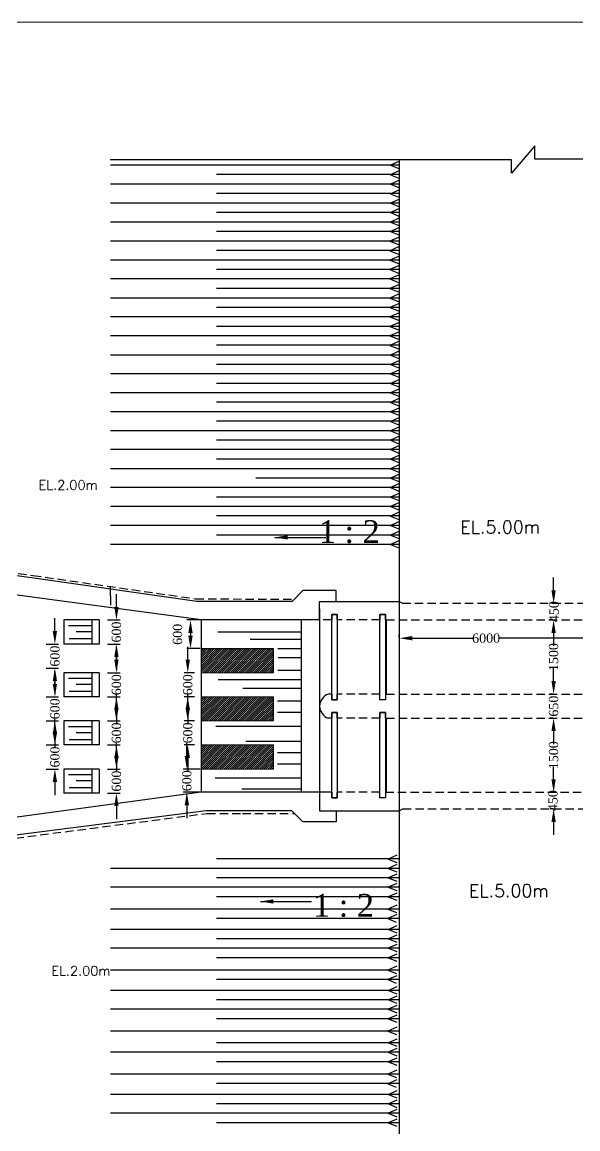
# Model space of a CAD drawing. Extents: x -545075 to 1728153, y -708141 to -305611.
# Drawn here: x 4635 to 19634, y -632151 to -602284 of the extents above; entities that cross this region are included whole.
import ezdxf

# ---------------------------------------------------------------- set-up
doc = ezdxf.new("R2010")
doc.units = 0
doc.header["$MEASUREMENT"] = 0
doc.linetypes.add('DASHED', pattern=[0.75, 0.5, -0.25])
doc.layers.get('0').update_dxf_attribs({"linetype": 'CONTINUOUS'})
doc.layers.get('DEFPOINTS').update_dxf_attribs({"linetype": 'CONTINUOUS'})
for name, color, linetype in [('LINE', 7, 'CONTINUOUS'), ('SLOPEEARTH', 3, 'CONTINUOUS'), ('TEXT', 7, 'CONTINUOUS')]:
    doc.layers.add(name, color=color, linetype=linetype)
doc.styles.add('BIG', font='ROMANT.SHX')
doc.styles.get("Standard").update_dxf_attribs({"font": 'times.ttf', "height": 250})
doc.dimstyles.new('3', dxfattribs={"dimtxt": 225, "dimasz": 350, "dimexe": 100, "dimexo": 25, "dimgap": 9, "dimtad": 0, "dimdec": 0, "dimzin": 0, "dimdsep": 46, "dimtxsty": 'Standard', "dimcen": 0, "dimclrt": 256, "dimadec": 0, "dimazin": 0, "dimtfac": 1, "dimtdec": 0, "dimtofl": 0, "dimtmove": 2, "dimatfit": 3, "dimfxl": 1, "dimtolj": 1, "dimtzin": 0, "dimarcsym": 0})

# ---------------------------------------------------------------- blocks, each defined once
blk = doc.blocks.new('*D674')
at = {"layer": 'DEFPOINTS', "color": 0, "linetype": 'ByBlock', "lineweight": -2}
for p in [(18979, -618418), (18979, -620418), (18979, -620418)]:
    blk.add_point(p, dxfattribs=at)
at = {"layer": 'LINE', "color": 0, "linetype": 'ByBlock', "lineweight": -2}
for p, q in [((18954, -618418), (18879, -618418)), ((18979, -618768), (18979, -619068)), ((18979, -620068), (18979, -619768)), ((18954, -620418), (18879, -620418))]:
    blk.add_line(p, q, dxfattribs=at)
for points in [[(18921, -618768), (19037, -618768), (18979, -618418)], [(18921, -620068), (19037, -620068), (18979, -620418)]]:
    blk.add_solid(points, dxfattribs=at)
at = {"layer": 'LINE', "linetype": 'ByBlock', "lineweight": -2, "insert": (18979, -619418), "char_height": 250, "attachment_point": 5, "rotation": 90}
blk.add_mtext('\\A1;1500', dxfattribs=at)
blk = doc.blocks.new('*D675')
at = {"layer": 'DEFPOINTS', "color": 0, "linetype": 'ByBlock', "lineweight": -2}
for p in [(18979, -620418), (18979, -621068), (18979, -621068)]:
    blk.add_point(p, dxfattribs=at)
at = {"layer": 'LINE', "color": 0, "linetype": 'ByBlock', "lineweight": -2}
for p, q in [((18979, -620068), (18979, -619718)), ((18954, -620418), (18879, -620418)), ((18954, -621068), (18879, -621068)), ((18979, -621418), (18979, -621768))]:
    blk.add_line(p, q, dxfattribs=at)
for points in [[(18921, -620068), (19037, -620068), (18979, -620418)], [(18921, -621418), (19037, -621418), (18979, -621068)]]:
    blk.add_solid(points, dxfattribs=at)
at = {"layer": 'LINE', "linetype": 'ByBlock', "lineweight": -2, "insert": (18979, -620743), "char_height": 250, "attachment_point": 5, "rotation": 90}
blk.add_mtext('\\A1;650', dxfattribs=at)
blk = doc.blocks.new('*D676')
at = {"layer": 'DEFPOINTS', "color": 0, "linetype": 'ByBlock', "lineweight": -2}
for p in [(18979, -621068), (18979, -623068), (18979, -623068)]:
    blk.add_point(p, dxfattribs=at)
at = {"layer": 'LINE', "color": 0, "linetype": 'ByBlock', "lineweight": -2}
for p, q in [((18954, -621068), (18879, -621068)), ((18979, -621418), (18979, -621718)), ((18979, -622718), (18979, -622418)), ((18954, -623068), (18879, -623068))]:
    blk.add_line(p, q, dxfattribs=at)
for points in [[(18921, -621418), (19037, -621418), (18979, -621068)], [(18921, -622718), (19037, -622718), (18979, -623068)]]:
    blk.add_solid(points, dxfattribs=at)
at = {"layer": 'LINE', "linetype": 'ByBlock', "lineweight": -2, "insert": (18979, -622068), "char_height": 250, "attachment_point": 5, "rotation": 90}
blk.add_mtext('\\A1;1500', dxfattribs=at)
blk = doc.blocks.new('*D677')
at = {"layer": 'DEFPOINTS', "color": 0, "linetype": 'ByBlock', "lineweight": -2}
for p in [(18979, -623068), (18979, -623518), (18979, -623518)]:
    blk.add_point(p, dxfattribs=at)
at = {"layer": 'LINE', "color": 0, "linetype": 'ByBlock', "lineweight": -2}
for p, q in [((18979, -622718), (18979, -622368)), ((18954, -623068), (18879, -623068)), ((18954, -623518), (18879, -623518)), ((18979, -623868), (18979, -624218))]:
    blk.add_line(p, q, dxfattribs=at)
for points in [[(18921, -622718), (19037, -622718), (18979, -623068)], [(18921, -623868), (19037, -623868), (18979, -623518)]]:
    blk.add_solid(points, dxfattribs=at)
at = {"layer": 'LINE', "linetype": 'ByBlock', "lineweight": -2, "insert": (18961, -623293), "char_height": 250, "attachment_point": 5, "rotation": 90}
blk.add_mtext('\\A1;450', dxfattribs=at)
blk = doc.blocks.new('*D678')
at = {"layer": 'DEFPOINTS', "color": 0, "linetype": 'ByBlock', "lineweight": -2}
for p in [(18979, -617968), (18979, -618418), (18979, -618418)]:
    blk.add_point(p, dxfattribs=at)
at = {"layer": 'LINE', "color": 0, "linetype": 'ByBlock', "lineweight": -2}
for p, q in [((18979, -617618), (18979, -617268)), ((18954, -617968), (18879, -617968)), ((18954, -618418), (18879, -618418)), ((18979, -618768), (18979, -619118))]:
    blk.add_line(p, q, dxfattribs=at)
for points in [[(18921, -617618), (19037, -617618), (18979, -617968)], [(18921, -618768), (19037, -618768), (18979, -618418)]]:
    blk.add_solid(points, dxfattribs=at)
at = {"layer": 'LINE', "linetype": 'ByBlock', "lineweight": -2, "insert": (18990, -618193), "char_height": 250, "attachment_point": 5, "rotation": 90}
blk.add_mtext('\\A1;450', dxfattribs=at)
blk = doc.blocks.new('*D679')
at = {"layer": 'DEFPOINTS', "color": 0, "linetype": 'ByBlock', "lineweight": -2}
for p in [(14814, -618910), (20814, -618910), (20814, -618910)]:
    blk.add_point(p, dxfattribs=at)
at = {"layer": 'LINE', "color": 0, "linetype": 'ByBlock', "lineweight": -2}
for p, q in [((14814, -618885), (14814, -618810)), ((20814, -618885), (20814, -618810)), ((15164, -618910), (16794, -618910)), ((20464, -618910), (17522, -618910))]:
    blk.add_line(p, q, dxfattribs=at)
for points in [[(15164, -618852), (15164, -618969), (14814, -618910)], [(20464, -618852), (20464, -618969), (20814, -618910)]]:
    blk.add_solid(points, dxfattribs=at)
at = {"layer": 'LINE', "linetype": 'ByBlock', "lineweight": -2, "insert": (17158, -618910), "char_height": 250, "attachment_point": 5}
blk.add_mtext('\\A1;6000', dxfattribs=at)
blk = doc.blocks.new('*D708')
at = {"layer": 'DEFPOINTS', "color": 0, "linetype": 'ByBlock', "lineweight": -2}
for p in [(6917, -618418), (6917, -619068), (7180, -619068)]:
    blk.add_point(p, dxfattribs=at)
at = {"layer": 'LINE', "color": 0, "linetype": 'ByBlock', "lineweight": -2}
for p, q in [((7180, -618068), (7180, -617718)), ((6942, -618418), (7280, -618418)), ((6942, -619068), (7280, -619068)), ((7180, -619418), (7180, -619768))]:
    blk.add_line(p, q, dxfattribs=at)
for points in [[(7122, -618068), (7238, -618068), (7180, -618418)], [(7122, -619418), (7238, -619418), (7180, -619068)]]:
    blk.add_solid(points, dxfattribs=at)
at = {"layer": 'LINE', "linetype": 'ByBlock', "lineweight": -2, "insert": (7180, -618743), "char_height": 250, "attachment_point": 5, "rotation": 90}
blk.add_mtext('\\A1;600', dxfattribs=at)
blk = doc.blocks.new('*D709')
at = {"layer": 'DEFPOINTS', "color": 0, "linetype": 'ByBlock', "lineweight": -2}
for p in [(5256, -619068), (5256, -619718), (5519, -619718)]:
    blk.add_point(p, dxfattribs=at)
at = {"layer": 'LINE', "color": 0, "linetype": 'ByBlock', "lineweight": -2}
for p, q in [((5519, -618718), (5519, -618368)), ((5281, -619068), (5619, -619068)), ((5281, -619718), (5619, -619718)), ((5519, -620068), (5519, -620418))]:
    blk.add_line(p, q, dxfattribs=at)
for points in [[(5461, -618718), (5577, -618718), (5519, -619068)], [(5461, -620068), (5577, -620068), (5519, -619718)]]:
    blk.add_solid(points, dxfattribs=at)
at = {"layer": 'LINE', "linetype": 'ByBlock', "lineweight": -2, "insert": (5519, -619393), "char_height": 250, "attachment_point": 5, "rotation": 90}
blk.add_mtext('\\A1;600', dxfattribs=at)
blk = doc.blocks.new('*D710')
at = {"layer": 'DEFPOINTS', "color": 0, "linetype": 'ByBlock', "lineweight": -2}
for p in [(5256, -620491), (5256, -621141), (5519, -621141)]:
    blk.add_point(p, dxfattribs=at)
at = {"layer": 'LINE', "color": 0, "linetype": 'ByBlock', "lineweight": -2}
for p, q in [((5519, -620141), (5519, -619791)), ((5281, -620491), (5619, -620491)), ((5281, -621141), (5619, -621141)), ((5519, -621491), (5519, -621841))]:
    blk.add_line(p, q, dxfattribs=at)
for points in [[(5461, -620141), (5577, -620141), (5519, -620491)], [(5461, -621491), (5577, -621491), (5519, -621141)]]:
    blk.add_solid(points, dxfattribs=at)
at = {"layer": 'LINE', "linetype": 'ByBlock', "lineweight": -2, "insert": (5519, -620816), "char_height": 250, "attachment_point": 5, "rotation": 90}
blk.add_mtext('\\A1;600', dxfattribs=at)
blk = doc.blocks.new('*D711')
at = {"layer": 'DEFPOINTS', "color": 0, "linetype": 'ByBlock', "lineweight": -2}
for p in [(5256, -621791), (5256, -622441), (5519, -622441)]:
    blk.add_point(p, dxfattribs=at)
at = {"layer": 'LINE', "color": 0, "linetype": 'ByBlock', "lineweight": -2}
for p, q in [((5519, -621441), (5519, -621091)), ((5281, -621791), (5619, -621791)), ((5281, -622441), (5619, -622441)), ((5519, -622791), (5519, -623141))]:
    blk.add_line(p, q, dxfattribs=at)
for points in [[(5461, -621441), (5577, -621441), (5519, -621791)], [(5461, -622791), (5577, -622791), (5519, -622441)]]:
    blk.add_solid(points, dxfattribs=at)
at = {"layer": 'LINE', "linetype": 'ByBlock', "lineweight": -2, "insert": (5519, -622116), "char_height": 250, "attachment_point": 5, "rotation": 90}
blk.add_mtext('\\A1;600', dxfattribs=at)
blk = doc.blocks.new('*D712')
at = {"layer": 'DEFPOINTS', "color": 0, "linetype": 'ByBlock', "lineweight": -2}
for p in [(6917, -619841), (6917, -620491), (7180, -620491)]:
    blk.add_point(p, dxfattribs=at)
at = {"layer": 'LINE', "color": 0, "linetype": 'ByBlock', "lineweight": -2}
for p, q in [((7180, -619491), (7180, -619141)), ((6942, -619841), (7280, -619841)), ((6942, -620491), (7280, -620491)), ((7180, -620841), (7180, -621191))]:
    blk.add_line(p, q, dxfattribs=at)
for points in [[(7122, -619491), (7238, -619491), (7180, -619841)], [(7122, -620841), (7238, -620841), (7180, -620491)]]:
    blk.add_solid(points, dxfattribs=at)
at = {"layer": 'LINE', "linetype": 'ByBlock', "lineweight": -2, "insert": (7180, -620166), "char_height": 250, "attachment_point": 5, "rotation": 90}
blk.add_mtext('\\A1;600', dxfattribs=at)
blk = doc.blocks.new('*D713')
at = {"layer": 'DEFPOINTS', "color": 0, "linetype": 'ByBlock', "lineweight": -2}
for p in [(6917, -621141), (6917, -621791), (7180, -621791)]:
    blk.add_point(p, dxfattribs=at)
at = {"layer": 'LINE', "color": 0, "linetype": 'ByBlock', "lineweight": -2}
for p, q in [((7180, -620791), (7180, -620441)), ((6942, -621141), (7280, -621141)), ((6942, -621791), (7280, -621791)), ((7180, -622141), (7180, -622491))]:
    blk.add_line(p, q, dxfattribs=at)
for points in [[(7122, -620791), (7238, -620791), (7180, -621141)], [(7122, -622141), (7238, -622141), (7180, -621791)]]:
    blk.add_solid(points, dxfattribs=at)
at = {"layer": 'LINE', "linetype": 'ByBlock', "lineweight": -2, "insert": (7180, -621466), "char_height": 250, "attachment_point": 5, "rotation": 90}
blk.add_mtext('\\A1;600', dxfattribs=at)
blk = doc.blocks.new('*D714')
at = {"layer": 'DEFPOINTS', "color": 0, "linetype": 'ByBlock', "lineweight": -2}
for p in [(6917, -622441), (6917, -623091), (7180, -623091)]:
    blk.add_point(p, dxfattribs=at)
at = {"layer": 'LINE', "color": 0, "linetype": 'ByBlock', "lineweight": -2}
for p, q in [((7180, -622091), (7180, -621741)), ((6942, -622441), (7280, -622441)), ((6942, -623091), (7280, -623091)), ((7180, -623441), (7180, -623791))]:
    blk.add_line(p, q, dxfattribs=at)
for points in [[(7122, -622091), (7238, -622091), (7180, -622441)], [(7122, -623441), (7238, -623441), (7180, -623091)]]:
    blk.add_solid(points, dxfattribs=at)
at = {"layer": 'LINE', "linetype": 'ByBlock', "lineweight": -2, "insert": (7180, -622766), "char_height": 250, "attachment_point": 5, "rotation": 90}
blk.add_mtext('\\A1;600', dxfattribs=at)
blk = doc.blocks.new('*D715')
at = {"layer": 'DEFPOINTS', "color": 0, "linetype": 'ByBlock', "lineweight": -2}
for p in [(9464, -618418), (9179, -619191), (9464, -619191)]:
    blk.add_point(p, dxfattribs=at)
at = {"layer": 'LINE', "color": 0, "linetype": 'ByBlock', "lineweight": -2}
for p, q in [((9439, -618418), (9079, -618418)), ((9179, -618768), (9179, -618841)), ((9439, -619191), (9079, -619191))]:
    blk.add_line(p, q, dxfattribs=at)
for points in [[(9121, -618768), (9237, -618768), (9179, -618418)], [(9121, -618841), (9237, -618841), (9179, -619191)]]:
    blk.add_solid(points, dxfattribs=at)
at = {"layer": 'LINE', "linetype": 'ByBlock', "lineweight": -2, "insert": (8829, -618805), "char_height": 250, "attachment_point": 5, "rotation": 90}
blk.add_mtext('\\A1;600', dxfattribs=at)
blk = doc.blocks.new('*D716')
at = {"layer": 'DEFPOINTS', "color": 0, "linetype": 'ByBlock', "lineweight": -2}
for p in [(9464, -622441), (9080, -623068), (9464, -623068)]:
    blk.add_point(p, dxfattribs=at)
at = {"layer": 'LINE', "color": 0, "linetype": 'ByBlock', "lineweight": -2}
for p, q in [((9080, -622091), (9080, -621741)), ((9439, -622441), (8980, -622441)), ((9439, -623068), (8980, -623068)), ((9080, -623418), (9080, -623768))]:
    blk.add_line(p, q, dxfattribs=at)
for points in [[(9022, -622091), (9138, -622091), (9080, -622441)], [(9022, -623418), (9138, -623418), (9080, -623068)]]:
    blk.add_solid(points, dxfattribs=at)
at = {"layer": 'LINE', "linetype": 'ByBlock', "lineweight": -2, "insert": (9080, -622755), "char_height": 250, "attachment_point": 5, "rotation": 90}
blk.add_mtext('\\A1;600', dxfattribs=at)
blk = doc.blocks.new('*D717')
at = {"layer": 'DEFPOINTS', "color": 0, "linetype": 'ByBlock', "lineweight": -2}
for p in [(9311, -619841), (9105, -620491), (9311, -620491)]:
    blk.add_point(p, dxfattribs=at)
at = {"layer": 'LINE', "color": 0, "linetype": 'ByBlock', "lineweight": -2}
for p, q in [((9105, -619491), (9105, -619141)), ((9286, -619841), (9005, -619841)), ((9286, -620491), (9005, -620491)), ((9105, -620841), (9105, -621191))]:
    blk.add_line(p, q, dxfattribs=at)
for points in [[(9047, -619491), (9163, -619491), (9105, -619841)], [(9047, -620841), (9163, -620841), (9105, -620491)]]:
    blk.add_solid(points, dxfattribs=at)
at = {"layer": 'LINE', "linetype": 'ByBlock', "lineweight": -2, "insert": (9105, -620166), "char_height": 250, "attachment_point": 5, "rotation": 90}
blk.add_mtext('\\A1;600', dxfattribs=at)
blk = doc.blocks.new('*D721')
at = {"layer": 'DEFPOINTS', "color": 0, "linetype": 'ByBlock', "lineweight": -2}
for p in [(9311, -621141), (9105, -621791), (9311, -621791)]:
    blk.add_point(p, dxfattribs=at)
at = {"layer": 'LINE', "color": 0, "linetype": 'ByBlock', "lineweight": -2}
for p, q in [((9105, -620791), (9105, -620441)), ((9286, -621141), (9005, -621141)), ((9286, -621791), (9005, -621791)), ((9105, -622141), (9105, -622491))]:
    blk.add_line(p, q, dxfattribs=at)
for points in [[(9047, -620791), (9163, -620791), (9105, -621141)], [(9047, -622141), (9163, -622141), (9105, -621791)]]:
    blk.add_solid(points, dxfattribs=at)
at = {"layer": 'LINE', "linetype": 'ByBlock', "lineweight": -2, "insert": (9105, -621466), "char_height": 250, "attachment_point": 5, "rotation": 90}
blk.add_mtext('\\A1;600', dxfattribs=at)

msp = doc.modelspace()

# ---------------------------------------------------------------- hatches: boundary and pattern name
at = {"layer": 'LINE', "lineweight": 5}
h = msp.add_hatch(dxfattribs=at)
h.set_pattern_fill('ANSI31', color=0, scale=320, angle=180, style=0)
h.set_pattern_definition([(225, (-75219.9, 39927.684), (28.2842712, -28.2842712), [])])
h.paths.add_polyline_path([(11414.102, -619191.316), (9464.102, -619191.316), (9464.102, -619841.316), (11414.102, -619841.316)])
h = msp.add_hatch(dxfattribs=at)
h.set_pattern_fill('ANSI31', color=0, scale=320, angle=180, style=0)
h.set_pattern_definition([(225, (-75219.9, 38627.684), (28.2842712, -28.2842712), [])])
h.paths.add_polyline_path([(11414.102, -620491.316), (9464.102, -620491.316), (9464.102, -621141.316), (11414.102, -621141.316)])
h = msp.add_hatch(dxfattribs=at)
h.set_pattern_fill('ANSI31', color=0, scale=320, angle=180, style=0)
h.set_pattern_definition([(225, (-75219.9, 37327.684), (28.2842712, -28.2842712), [])])
h.paths.add_polyline_path([(11414.102, -621791.316), (9464.102, -621791.316), (9464.102, -622441.316), (11414.102, -622441.316)])

# ---------------------------------------------------------------- linework, layer by layer
at = {"color": 7, "linetype": 'ByBlock', "lineweight": 20}
msp.add_lwpolyline([(-15553.218, -650962.025), (-15553.218, -602284.278), (53284, -602284.278), (53284, -650962.025), (-15553.218, -650962.025)], close=True, dxfattribs=at)
at = {"layer": 'LINE', "color": 3}
for p, q in [((14803.412, -606143.588), (7023.089, -606143.588)), ((14803.412, -606398.588), (9878.089, -606398.588)), ((14803.412, -606657.891), (7023.089, -606657.891)), ((14803.412, -607167.891), (7023.089, -607167.891)), ((14803.412, -606912.891), (9878.089, -606912.891)), ((14803.412, -607422.891), (9878.089, -607422.891)), ((14803.412, -607677.891), (7023.089, -607677.891)), ((14803.412, -607932.891), (9878.089, -607932.891)), ((14792.722, -608195.497), (7023.089, -608195.497)), ((14792.722, -608450.497), (9878.089, -608450.497)), ((14792.722, -608705.497), (7023.089, -608705.497)), ((14792.722, -608960.497), (9878.089, -608960.497)), ((14792.722, -609215.497), (7023.089, -609215.497)), ((14792.722, -609470.497), (9878.089, -609470.497)), ((14792.722, -609729.8), (7023.089, -609729.8)), ((14792.722, -609984.8), (9878.089, -609984.8)), ((14792.722, -610239.8), (7023.089, -610239.8)), ((14792.722, -610749.8), (7023.089, -610749.8)), ((14792.722, -610494.8), (9878.089, -610494.8)), ((14792.722, -611004.8), (9878.089, -611004.8)), ((14803.412, -611267.407), (7023.089, -611267.407)), ((14803.412, -611522.407), (9878.089, -611522.407)), ((14803.412, -611777.407), (7023.089, -611777.407)), ((14803.412, -612032.407), (9878.089, -612032.407)), ((14803.412, -612287.407), (7023.089, -612287.407)), ((14803.412, -612542.407), (9878.089, -612542.407)), ((14803.412, -612801.71), (7023.089, -612801.71)), ((14803.412, -613056.71), (9878.089, -613056.71)), ((14803.412, -613311.71), (7023.089, -613311.71)), ((14803.412, -613566.71), (9878.089, -613566.71)), ((14803.412, -613821.71), (7023.089, -613821.71)), ((14803.412, -614336.013), (7023.089, -614336.013)), ((14803.412, -614076.71), (9878.089, -614076.71)), ((14803.412, -614591.013), (10943.259, -614591.013)), ((14803.412, -614846.013), (7023.089, -614846.013)), ((14803.412, -615101.013), (9878.089, -615101.013)), ((14803.412, -615356.013), (7023.089, -615356.013)), ((14803.412, -615611.013), (9878.089, -615611.013)), ((14803.412, -615870.013), (7023.089, -615870.013)), ((14803.412, -616125.013), (9878.089, -616125.013)), ((14803.412, -616380.013), (7023.089, -616380.013)), ((14814.102, -624865.316), (9878.089, -624865.316)), ((14814.102, -625120.316), (7023.089, -625120.316)), ((14814.102, -625375.316), (9878.089, -625375.316)), ((14814.102, -625630.316), (7023.089, -625630.316)), ((14814.102, -625885.316), (9878.089, -625885.316)), ((14814.102, -626219.258), (7023.089, -626219.258)), ((14814.102, -626474.258), (9878.089, -626474.258)), ((14814.102, -626767.111), (7023.089, -626767.111)), ((14814.102, -627022.111), (9878.089, -627022.111)), ((14814.102, -627277.111), (7023.089, -627277.111)), ((14814.102, -627532.111), (9878.089, -627532.111)), ((14814.102, -627866.054), (7023.089, -627866.054)), ((14814.102, -628121.054), (9878.089, -628121.054)), ((14814.102, -628413.907), (7023.089, -628413.907)), ((14814.102, -628668.907), (9878.089, -628668.907)), ((14814.102, -628923.907), (7023.089, -628923.907)), ((14814.102, -629178.907), (9878.089, -629178.907)), ((14814.102, -629512.849), (7023.089, -629512.849)), ((14814.102, -629829.316), (9878.089, -629829.316)), ((14814.102, -630084.316), (7023.089, -630084.316)), ((14814.102, -630339.316), (9878.089, -630339.316)), ((14814.102, -630673.258), (7023.089, -630673.258)), ((14814.102, -630928.258), (9878.089, -630928.258)), ((14814.102, -631221.111), (7023.089, -631221.111)), ((14814.102, -631476.111), (9878.089, -631476.111)), ((14814.102, -631731.111), (7023.089, -631731.111)), ((14814.102, -631986.111), (9878.089, -631986.111))]:
    msp.add_line(p, q, dxfattribs=at)
at = {"layer": 'LINE', "color": 0, "linetype": 'ByBlock', "lineweight": -2}
for p, q in [((14814.102, -606000.316), (14814.102, -633637.316)), ((4952.887, -617286.479), (1108.102, -616764.161)), ((9464.102, -618418.316), (758.102, -617243.316)), ((9352.129, -617918.316), (4952.887, -617286.479)), ((7029.057, -618015.333), (7023.089, -617500.937)), ((12214.102, -617618.316), (11921.102, -617918.316)), ((12664.102, -617618.316), (12214.102, -617618.316)), ((13114.102, -617618.316), (12664.102, -617618.316)), ((13114.102, -617918.316), (13114.102, -617618.316)), ((11921.102, -617918.316), (9352.129, -617918.316)), ((12664.102, -618418.316), (12664.102, -617918.316)), ((12664.102, -617918.316), (14814.102, -617918.316)), ((14814.102, -617918.316), (14899.102, -617968.316)), ((12664.102, -618118.316), (12664.102, -618618.316)), ((6712.102, -618418.316), (5762.102, -618418.316)), ((6712.102, -618418.316), (5762.102, -618418.316)), ((5762.102, -618418.316), (5762.102, -619068.316)), ((6512.102, -618418.316), (6512.102, -619068.316)), ((6712.102, -618418.316), (6712.102, -619068.316)), ((6712.102, -618418.316), (6712.102, -619068.316)), ((12664.102, -618418.316), (9464.102, -618418.316)), ((9464.102, -618418.316), (9464.102, -623068.316)), ((12164.102, -618418.316), (12164.102, -623068.316)), ((12664.102, -618418.316), (12664.102, -623068.316)), ((13139.102, -618268.316), (12989.102, -618268.316)), ((12989.102, -618268.316), (12989.102, -618418.316)), ((13139.102, -618418.316), (13139.102, -618268.316)), ((14439.102, -618268.316), (14289.102, -618268.316)), ((14289.102, -618268.316), (14289.102, -618418.316)), ((14439.102, -618418.316), (14439.102, -618268.316)), ((14464.102, -618418.316), (14439.102, -618418.316)), ((14464.102, -618418.316), (14439.102, -618418.316)), ((14464.102, -618418.316), (14464.102, -620418.316)), ((6512.102, -618578.071), (5884.033, -618578.071)), ((6512.102, -618739.316), (6093.041, -618739.316)), ((12164.102, -618746.316), (9914.102, -618746.316)), ((14439.102, -618618.316), (14439.102, -620418.316)), ((6712.102, -619068.316), (5762.102, -619068.316)), ((6512.102, -618927.871), (5908.337, -618927.871)), ((12164.102, -618943.316), (10791.102, -618943.316)), ((9464.102, -619191.316), (11414.102, -619191.316)), ((11414.102, -619191.316), (11414.102, -619841.316)), ((12164.102, -619196.316), (11538.102, -619196.316)), ((12164.102, -619443.316), (11545.102, -619443.316)), ((6712.102, -619841.316), (5762.102, -619841.316)), ((6712.102, -619841.316), (5762.102, -619841.316)), ((5762.102, -619841.316), (5762.102, -620491.316)), ((6512.102, -620001.071), (5884.033, -620001.071)), ((6512.102, -619841.316), (6512.102, -620491.316)), ((6712.102, -619841.316), (6712.102, -620491.316)), ((6712.102, -619841.316), (6712.102, -620491.316)), ((12164.102, -619777.316), (11538.102, -619777.316)), ((6512.102, -620162.316), (6093.041, -620162.316)), ((12164.102, -620036.316), (9926.102, -620036.316)), ((12164.102, -620264.316), (10587.102, -620264.316)), ((6712.102, -620491.316), (5762.102, -620491.316)), ((6512.102, -620350.871), (5908.337, -620350.871)), ((11414.102, -620491.316), (11414.102, -621141.316)), ((12164.102, -620610.316), (11526.102, -620610.316)), ((12664.102, -620418.316), (12664.102, -621068.316)), ((12989.102, -620418.316), (12903.102, -620418.316)), ((12989.102, -620418.316), (12989.102, -620568.316)), ((12989.102, -620568.316), (13139.102, -620568.316)), ((13139.102, -620568.316), (13139.102, -620418.316)), ((14289.102, -620568.316), (14289.102, -620418.316)), ((14439.102, -620568.316), (14289.102, -620568.316)), ((14464.102, -620418.316), (14439.102, -620418.316)), ((14439.102, -620418.316), (14439.102, -620568.316)), ((12164.102, -620913.316), (11526.102, -620913.316)), ((13139.102, -620918.316), (12989.102, -620918.316)), ((12989.102, -620918.316), (12989.102, -621068.316)), ((13139.102, -621068.316), (13139.102, -620918.316)), ((14439.102, -620918.316), (14289.102, -620918.316)), ((14289.102, -620918.316), (14289.102, -621068.316)), ((14439.102, -621068.316), (14439.102, -620918.316)), ((6712.102, -621141.316), (5762.102, -621141.316)), ((6712.102, -621141.316), (5762.102, -621141.316)), ((5762.102, -621141.316), (5762.102, -621791.316)), ((6512.102, -621141.316), (6512.102, -621791.316)), ((6712.102, -621141.316), (6712.102, -621791.316)), ((6712.102, -621141.316), (6712.102, -621791.316)), ((12989.102, -621068.316), (12903.102, -621068.316)), ((14464.102, -621068.316), (14439.102, -621068.316)), ((14439.102, -621068.316), (14439.102, -622868.316)), ((14464.102, -621068.316), (14464.102, -623068.316)), ((6512.102, -621301.071), (5884.033, -621301.071)), ((6512.102, -621462.316), (6093.041, -621462.316)), ((12164.102, -621291.316), (9864.102, -621291.316)), ((6712.102, -621791.316), (5762.102, -621791.316)), ((6512.102, -621650.871), (5908.337, -621650.871)), ((12164.102, -621697.316), (10669.102, -621697.316)), ((11414.102, -621791.316), (11414.102, -622441.316)), ((12164.102, -622005.316), (11526.102, -622005.316)), ((12164.102, -622308.316), (11526.102, -622308.316)), ((6712.102, -622441.316), (5762.102, -622441.316)), ((6712.102, -622441.316), (5762.102, -622441.316)), ((5762.102, -622441.316), (5762.102, -623091.316)), ((6512.102, -622601.071), (5884.033, -622601.071)), ((6512.102, -622441.316), (6512.102, -623091.316)), ((6712.102, -622441.316), (6712.102, -623091.316)), ((6712.102, -622441.316), (6712.102, -623091.316)), ((12164.102, -622684.316), (9845.102, -622684.316)), ((6512.102, -622950.871), (5908.337, -622950.871)), ((6512.102, -622762.316), (6093.041, -622762.316)), ((12164.102, -622987.316), (10565.102, -622987.316)), ((9464.102, -623068.316), (758.102, -624243.316)), ((6712.102, -623091.316), (5762.102, -623091.316)), ((12664.102, -623068.316), (9464.102, -623068.316)), ((12664.102, -623068.316), (12664.102, -623568.316)), ((12664.102, -623068.316), (12664.102, -623568.316)), ((12989.102, -623068.316), (12664.102, -623068.316)), ((12989.102, -623068.316), (12989.102, -623218.316)), ((12989.102, -623218.316), (13139.102, -623218.316)), ((13139.102, -623218.316), (13139.102, -623068.316)), ((14289.102, -623218.316), (14289.102, -623068.316)), ((14439.102, -623218.316), (14289.102, -623218.316)), ((14439.102, -623068.316), (14439.102, -623218.316)), ((9601.105, -623568.316), (1058.102, -624663.02)), ((10608.337, -623568.316), (9601.105, -623568.316)), ((11915.102, -623568.316), (10608.337, -623568.316)), ((12214.102, -623868.316), (11915.102, -623568.316)), ((12664.102, -623568.316), (14814.102, -623568.316)), ((12664.102, -623568.316), (13114.102, -623568.316)), ((13114.102, -623568.316), (13114.102, -623868.316)), ((14814.102, -623568.316), (14913.102, -623518.316)), ((13114.102, -623868.316), (12214.102, -623868.316))]:
    msp.add_line(p, q, dxfattribs=at)
at = {"layer": 'LINE', "color": 0, "linetype": 'DASHED', "ltscale": 450}
for p, q in [((1183.102, -616720.483), (4923.249, -617215.723)), ((4923.249, -617215.723), (9317.069, -617845.503)), ((9317.069, -617845.503), (11977.745, -617860.319)), ((14899.102, -617968.316), (20591.102, -617968.316)), ((12989.102, -618418.316), (12664.102, -618418.316)), ((14289.102, -618418.316), (13139.102, -618418.316)), ((14464.102, -618418.316), (21164.102, -618418.316)), ((14289.102, -620418.316), (13139.102, -620418.316)), ((14464.102, -620418.316), (21164.102, -620418.316)), ((14289.102, -621068.316), (13139.102, -621068.316)), ((14464.102, -621068.316), (21164.102, -621068.316)), ((14289.102, -623068.316), (13139.102, -623068.316)), ((14439.102, -623068.316), (21164.102, -623068.316)), ((14913.102, -623518.316), (20511.102, -623518.316)), ((1108.102, -624734.316), (9630.727, -623636.834)), ((9630.727, -623636.834), (10578.465, -623639.63)), ((10578.465, -623639.63), (11983.906, -623637.351))]:
    msp.add_line(p, q, dxfattribs=at)
at = {"layer": 'LINE'}
msp.add_lwpolyline([(29209.78, -605985.316), (18475.054, -605985.316), (18475.054, -605618.316), (17842.054, -606364.316), (17842.054, -606000.316), (7012.259, -606000.316)], dxfattribs=at)
at = {"layer": 'LINE', "color": 0, "linetype": 'ByBlock', "lineweight": -2}
for points in [[(12989.102, -618268.316), (13139.102, -618268.316), (13139.102, -620568.316), (12989.102, -620568.316)], [(14289.102, -618268.316), (14439.102, -618268.316), (14439.102, -620568.316), (14289.102, -620568.316)], [(12989.102, -620918.316), (13139.102, -620918.316), (13139.102, -623218.316), (12989.102, -623218.316)], [(14289.102, -620918.316), (14439.102, -620918.316), (14439.102, -623218.316), (14289.102, -623218.316)]]:
    msp.add_lwpolyline(points, close=True, dxfattribs=at)
at = {"layer": 'LINE', "color": 0, "lineweight": 5}
for points in [[(11414.102, -619841.316), (9464.102, -619841.316), (9464.102, -619191.316), (11414.102, -619191.316)], [(11414.102, -621141.316), (9464.102, -621141.316), (9464.102, -620491.316), (11414.102, -620491.316)], [(11414.102, -622441.316), (9464.102, -622441.316), (9464.102, -621791.316), (11414.102, -621791.316)]]:
    msp.add_lwpolyline(points, dxfattribs=at)
at = {"layer": 'LINE', "color": 0, "linetype": 'ByBlock', "lineweight": -2}
msp.add_arc((13003.16, -620743.316), 340.054, 107.1121622, 252.8878378, dxfattribs=at)
at = {"layer": 'SLOPEEARTH'}
for p, q in [((14802.613, -606042.526), (14574.13, -606143.588)), ((14574.13, -606143.588), (14802.613, -606234.919)), ((14802.613, -606300.332), (14574.13, -606401.395)), ((14574.13, -606401.395), (14802.613, -606492.725)), ((14802.613, -606556.829), (14574.13, -606657.891)), ((14574.13, -606657.891), (14802.613, -606749.222)), ((14802.613, -606814.635), (14574.13, -606915.698)), ((14574.13, -606915.698), (14802.613, -607007.028)), ((14802.613, -607066.829), (14574.13, -607167.891)), ((14574.13, -607167.891), (14802.613, -607259.222)), ((14802.613, -607324.635), (14574.13, -607425.698)), ((14574.13, -607425.698), (14802.613, -607517.028)), ((14802.613, -607576.829), (14574.13, -607677.891)), ((14574.13, -607677.891), (14802.613, -607769.222)), ((14802.613, -607834.635), (14574.13, -607935.698)), ((14574.13, -607935.698), (14802.613, -608027.028)), ((14791.923, -608094.435), (14563.44, -608195.497)), ((14563.44, -608195.497), (14791.923, -608286.828)), ((14791.923, -608352.242), (14563.44, -608453.304)), ((14563.44, -608453.304), (14791.923, -608544.635)), ((14791.923, -608604.435), (14563.44, -608705.497)), ((14563.44, -608705.497), (14791.923, -608796.828)), ((14791.923, -608862.242), (14563.44, -608963.304)), ((14563.44, -608963.304), (14791.923, -609054.635)), ((14791.923, -609114.435), (14563.44, -609215.497)), ((14563.44, -609215.497), (14791.923, -609306.828)), ((14791.923, -609372.242), (14563.44, -609473.304)), ((14563.44, -609473.304), (14791.923, -609564.635)), ((14791.923, -609628.738), (14563.44, -609729.8)), ((14563.44, -609729.8), (14791.923, -609821.131)), ((14791.923, -609886.545), (14563.44, -609987.607)), ((14563.44, -609987.607), (14791.923, -610078.938)), ((14791.923, -610138.738), (14563.44, -610239.8)), ((14563.44, -610239.8), (14791.923, -610331.131)), ((14791.923, -610396.545), (14563.44, -610497.607)), ((14563.44, -610497.607), (14791.923, -610588.938)), ((14791.923, -610648.738), (14563.44, -610749.8)), ((14563.44, -610749.8), (14791.923, -610841.131)), ((14791.923, -610906.545), (14563.44, -611007.607)), ((14563.44, -611007.607), (14791.923, -611098.938)), ((14802.613, -611166.344), (14574.13, -611267.407)), ((14574.13, -611267.407), (14802.613, -611358.737)), ((14802.613, -611424.151), (14574.13, -611525.213)), ((14574.13, -611525.213), (14802.613, -611616.544)), ((14802.613, -611676.344), (14574.13, -611777.407)), ((14574.13, -611777.407), (14802.613, -611868.737)), ((14802.613, -611934.151), (14574.13, -612035.213)), ((14574.13, -612035.213), (14802.613, -612126.544)), ((14802.613, -612186.344), (14574.13, -612287.407)), ((14574.13, -612287.407), (14802.613, -612378.737)), ((14802.613, -612444.151), (14574.13, -612545.213)), ((14574.13, -612545.213), (14802.613, -612636.544)), ((14802.613, -612700.647), (14574.13, -612801.71)), ((14574.13, -612801.71), (14802.613, -612893.041)), ((14802.613, -612958.454), (14574.13, -613059.517)), ((14574.13, -613059.517), (14802.613, -613150.847)), ((14802.613, -613210.647), (14574.13, -613311.71)), ((14574.13, -613311.71), (14802.613, -613403.041)), ((14802.613, -613468.454), (14574.13, -613569.517)), ((14574.13, -613569.517), (14802.613, -613660.847)), ((14802.613, -613720.647), (14574.13, -613821.71)), ((14574.13, -613821.71), (14802.613, -613913.041)), ((14802.613, -613978.454), (14574.13, -614079.517)), ((14574.13, -614079.517), (14802.613, -614170.847)), ((14802.613, -614234.951), (14574.13, -614336.013)), ((14574.13, -614336.013), (14802.613, -614427.344)), ((14802.613, -614492.757), (14574.13, -614593.82)), ((14574.13, -614593.82), (14802.613, -614685.15)), ((14802.613, -614744.951), (14574.13, -614846.013)), ((14574.13, -614846.013), (14802.613, -614937.344)), ((14802.613, -615002.757), (14574.13, -615103.82)), ((14574.13, -615103.82), (14802.613, -615195.15)), ((14802.613, -615254.951), (14574.13, -615356.013)), ((14574.13, -615356.013), (14802.613, -615447.344)), ((14802.613, -615512.757), (14574.13, -615613.82)), ((14574.13, -615613.82), (14802.613, -615705.15)), ((14802.613, -615768.951), (14574.13, -615870.013)), ((14574.13, -615870.013), (14802.613, -615961.344)), ((14802.613, -616026.757), (14574.13, -616127.82)), ((14574.13, -616127.82), (14802.613, -616219.15)), ((14802.613, -616278.951), (14574.13, -616380.013)), ((14574.13, -616380.013), (14802.613, -616471.344)), ((14744.51, -624767.06), (14516.027, -624868.123)), ((14516.027, -624868.123), (14744.51, -624959.453)), ((14744.51, -625019.254), (14516.027, -625120.316)), ((14516.027, -625120.316), (14744.51, -625211.647)), ((14744.51, -625277.06), (14516.027, -625378.123)), ((14516.027, -625378.123), (14744.51, -625469.453)), ((14744.51, -625529.254), (14516.027, -625630.316)), ((14516.027, -625630.316), (14744.51, -625721.647)), ((14744.51, -625787.06), (14516.027, -625888.123)), ((14516.027, -625888.123), (14744.51, -625979.453)), ((14744.51, -626114.805), (14508.361, -626219.258)), ((14508.361, -626219.258), (14736.844, -626310.589)), ((14744.51, -626369.834), (14502.081, -626477.065)), ((14502.081, -626477.065), (14730.564, -626568.396)), ((14744.51, -626667.411), (14519.106, -626767.111)), ((14519.106, -626767.111), (14747.59, -626858.442)), ((14744.51, -627176.049), (14516.027, -627277.111)), ((14749.101, -626923.856), (14520.617, -627024.918)), ((14520.617, -627024.918), (14749.101, -627116.249)), ((14516.027, -627277.111), (14744.51, -627368.442)), ((14744.51, -627433.856), (14516.027, -627534.918)), ((14744.51, -627761.6), (14508.361, -627866.054)), ((14516.027, -627534.918), (14744.51, -627626.249)), ((14744.51, -628016.629), (14502.081, -628123.86)), ((14508.361, -627866.054), (14736.844, -627957.384)), ((14502.081, -628123.86), (14730.564, -628215.191)), ((14744.51, -628314.207), (14519.106, -628413.907)), ((14519.106, -628413.907), (14747.59, -628505.237)), ((14749.101, -628570.651), (14520.617, -628671.713)), ((14520.617, -628671.713), (14749.101, -628763.044)), ((14744.51, -628822.844), (14516.027, -628923.907)), ((14516.027, -628923.907), (14744.51, -629015.237)), ((14744.51, -629080.651), (14516.027, -629181.713)), ((14516.027, -629181.713), (14744.51, -629273.044)), ((14744.51, -629408.396), (14508.361, -629512.849)), ((14508.361, -629512.849), (14736.844, -629604.179)), ((14749.101, -629731.06), (14520.617, -629832.123)), ((14520.617, -629832.123), (14749.101, -629923.453)), ((14744.51, -629983.254), (14516.027, -630084.316)), ((14516.027, -630084.316), (14744.51, -630175.647)), ((14744.51, -630241.06), (14516.027, -630342.123)), ((14516.027, -630342.123), (14744.51, -630433.453)), ((14744.51, -630568.805), (14508.361, -630673.258)), ((14508.361, -630673.258), (14736.844, -630764.589)), ((14744.51, -630823.834), (14502.081, -630931.065)), ((14502.081, -630931.065), (14730.564, -631022.396)), ((14744.51, -631121.411), (14519.106, -631221.111)), ((14519.106, -631221.111), (14747.59, -631312.442)), ((14744.51, -631630.049), (14516.027, -631731.111)), ((14749.101, -631377.856), (14520.617, -631478.918)), ((14520.617, -631478.918), (14749.101, -631570.249)), ((14516.027, -631731.111), (14744.51, -631822.442)), ((14744.51, -631887.856), (14516.027, -631988.918)), ((14516.027, -631988.918), (14744.51, -632080.249))]:
    msp.add_line(p, q, dxfattribs=at)

# ---------------------------------------------------------------- texts
at = {"layer": 'LINE'}
for p in [(12643.891, -616337.792), (12487.186, -626424.565)]:
    msp.add_text('1 : 2', height=612, dxfattribs=at).set_placement(p)
at = {"layer": 'TEXT', "style": 'BIG'}
for s, height, p in [('EL.2.00m', 255, (5079.327, -614902.956)), ('EL.5.00m', 344.25, (16462.068, -616082.123)), ('EL.5.00m', 344.25, (16693.297, -625896.617)), ('EL.2.00m', 255, (5424.327, -628014.956))]:
    msp.add_text(s, height=height, dxfattribs=at).set_placement(p)

# ---------------------------------------------------------------- dimensions: what is measured, and where the dimension line sits
at = {"layer": 'LINE', "color": 0, "linetype": 'ByBlock', "lineweight": -2}
for base, p1, p2, picture, middle in [((18979.102, -618418.316), (18979.102, -617968.316), (18979.102, -618418.316), '*D678', (18990.102, -618193.316)), ((18979.102, -623518.316), (18979.102, -623068.316), (18979.102, -623518.316), '*D677', (18961.102, -623293.316))]:
    dim = msp.add_linear_dim(base=base, p1=p1, p2=p2, angle=90, dimstyle='3', dxfattribs=at)
    dim.commit()
    dim.dimension.update_dxf_attribs({"geometry": picture, "text_midpoint": middle, "dimtype": 160})
for base, p1, p2, text, picture, middle in [((7180.102, -619068.316), (6917.102, -618418.316), (6917.102, -619068.316), '600', '*D708', (7180.102, -618743.316)), ((5519.102, -619718.316), (5256.102, -619068.316), (5256.102, -619718.316), '600', '*D709', (5519.102, -619393.316)), ((9179.102, -619191.316), (9464.102, -618418.316), (9464.102, -619191.316), '600', '*D715', (8829.102, -618804.816)), ((18979.102, -620418.316), (18979.102, -618418.316), (18979.102, -620418.316), '1500', '*D674', (18979.102, -619418.316)), ((7180.102, -620491.316), (6917.102, -619841.316), (6917.102, -620491.316), '600', '*D712', (7180.102, -620166.316)), ((9105.102, -620491.316), (9311.102, -619841.316), (9311.102, -620491.316), '600', '*D717', (9105.102, -620166.316)), ((5519.102, -621141.316), (5256.102, -620491.316), (5256.102, -621141.316), '600', '*D710', (5519.102, -620816.316)), ((7180.102, -621791.316), (6917.102, -621141.316), (6917.102, -621791.316), '600', '*D713', (7180.102, -621466.316)), ((9105.102, -621791.316), (9311.102, -621141.316), (9311.102, -621791.316), '600', '*D721', (9105.102, -621466.316)), ((5519.102, -622441.316), (5256.102, -621791.316), (5256.102, -622441.316), '600', '*D711', (5519.102, -622116.316)), ((18979.102, -623068.316), (18979.102, -621068.316), (18979.102, -623068.316), '1500', '*D676', (18979.102, -622068.316)), ((7180.102, -623091.316), (6917.102, -622441.316), (6917.102, -623091.316), '600', '*D714', (7180.102, -622766.316)), ((9080.102, -623068.316), (9464.102, -622441.316), (9464.102, -623068.316), '600', '*D716', (9080.102, -622754.816))]:
    dim = msp.add_linear_dim(base=base, p1=p1, p2=p2, angle=90, text=text, dimstyle='3', dxfattribs=at)
    dim.commit()
    dim.dimension.update_dxf_attribs({"geometry": picture, "text_midpoint": middle})
dim = msp.add_linear_dim(base=(20814.102, -618910.316), p1=(14814.102, -618910.316), p2=(20814.102, -618910.316), dimstyle='3', dxfattribs=at)
dim.commit()
dim.dimension.update_dxf_attribs({"geometry": '*D679', "text_midpoint": (17158.102, -618910.316), "dimtype": 160})
dim = msp.add_linear_dim(base=(18979.102, -621068.316), p1=(18979.102, -620418.316), p2=(18979.102, -621068.316), angle=90, dimstyle='3', dxfattribs=at)
dim.commit()
dim.dimension.update_dxf_attribs({"geometry": '*D675', "text_midpoint": (18979.102, -620743.316)})

# ---------------------------------------------------------------- leaders
at = {"layer": 'LINE'}
for points in [[(11452.978, -616189.316), (12829.659, -616188.499)], [(11063.983, -626014.058), (12440.664, -626013.241)]]:
    msp.add_leader(points, dimstyle='3', override={"dimgap": 9, "dimtad": 0}, dxfattribs=at)

doc.saveas('drawing.dxf')
